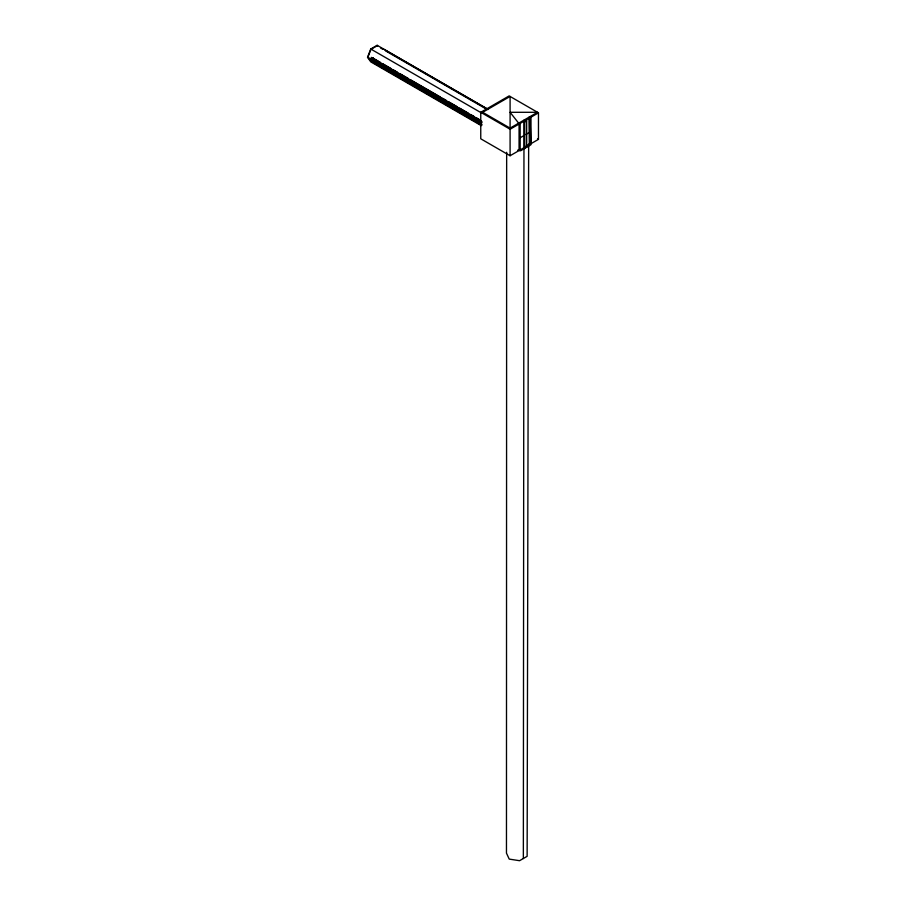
<?xml version="1.0" encoding="UTF-8"?>
<svg xmlns="http://www.w3.org/2000/svg" width="906" height="906" viewBox="0 0 906 906"><rect width="100%" height="100%" fill="white"/><g stroke="black" fill="none" stroke-linecap="round" stroke-linejoin="round"><path stroke-width="1.36" d="M523.351 858.514L523.962 148.222M528.651 146.036L527.133 856.329L519.568 860.7L509.229 859.103L506.465 853.135L506.658 152.265M481.29 125.662L370.735 61.835L367.53 57.271L370.735 49.003L377.156 45.3L487.7 109.128M373.329 57.825L372.162 59.955L372.887 60.985L481.652 123.771M376.93 45.878L370.962 49.32L367.972 57.021L370.962 61.268L481.448 125.107M482.151 122.004L372.162 58.505L372.162 61.404L374.144 60.26L481.675 122.344M524.755 147.27L510.089 155.741L480.758 138.799L480.758 112.299L509.138 95.911L538.47 112.842L538.47 139.354L525.707 146.715L526.658 147.27L526.658 120.77L525.707 120.215M510.089 128.131L510.089 96.455L482.66 112.299L510.089 128.131L537.518 112.299L510.089 112.299L518.662 123.182L520.157 123.409L520.157 149.92L519.67 149.297M480.758 112.299L510.089 129.23L538.47 112.842M524.755 121.868L524.755 148.369L523.804 147.814L523.804 121.313L524.755 121.868L526.658 120.77M520.157 137.769L523.804 135.662M525.707 134.564L529.353 132.469M517.564 150.328L518.662 149.694M526.307 145.719L529.353 144.62L528.945 117.236M517.564 123.816L519.07 124.043L519.07 150.555L520.565 150.781L530.848 144.847L530.044 116.602L530.995 117.157L530.995 143.669L530.044 143.114M384.11 49.422L488.175 109.501M380.599 47.995L383.045 49.411M385.503 50.815L389.172 52.944M389.897 53.375L397.236 57.61M397.745 57.893L400.192 59.298M400.894 59.728L408.232 63.952M408.765 64.247L419.229 70.306M419.784 70.611L427.122 74.858M427.779 75.243L433.249 78.392M433.895 78.777L444.268 84.745M444.891 85.119L449.161 87.576M449.772 87.95L466.307 97.474M466.884 97.825L474.223 102.061M474.88 102.423L485.22 108.403M537.518 138.799L538.47 139.354M370.735 49.003L481.29 112.831M372.887 58.086L380.226 62.321M382.66 63.726L391.222 68.663M393.668 70.079L397.326 72.197M399.773 73.601L408.323 78.539M410.769 79.954L440.101 96.885M442.547 98.301L446.205 100.419M448.651 101.823L457.213 106.761M459.648 108.176L468.209 113.114M470.656 114.53L474.314 116.648M476.76 118.052L480.429 120.17M481.448 120.985L371.267 57.372L371.267 61.495M376.919 62.469L379.365 63.884M381.811 65.3L385.492 67.418M387.938 68.833L396.511 73.782M398.957 75.198L402.626 77.316M405.073 78.731L407.519 80.147M409.976 81.563L413.646 83.68M416.092 85.096L424.665 90.034M427.111 91.449L451.596 105.583M454.042 106.999L468.73 115.481M471.188 116.897L473.634 118.312M477.303 120.43L479.75 121.846M367.53 57.271L481.233 123.023M372.162 61.404L482.151 124.892M377.156 45.3L377.609 45.957M528.945 143.748L529.353 144.62M524.359 119.694L524.359 122.276M510.089 129.23L510.089 155.741"/></g></svg>
